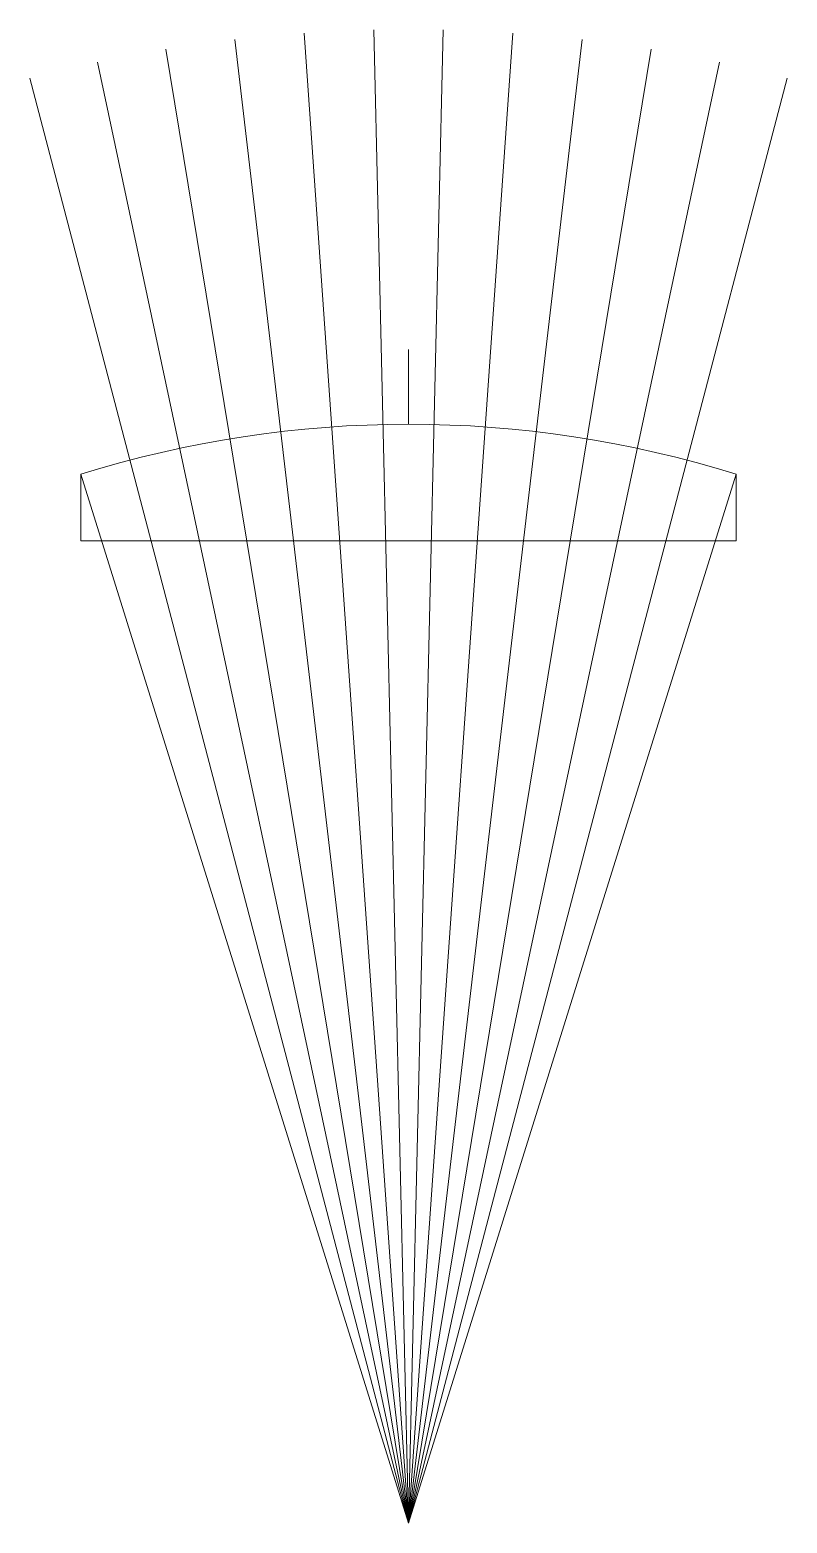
# Model space of a CAD drawing. Header units: centimetres. Extents: x -4 to 97, y -29 to 171.
import ezdxf

# ---------------------------------------------------------------- set-up
doc = ezdxf.new("R2010")
doc.units = ezdxf.units.CM
doc.layers.add('Kraz-zewn', color=7, linetype='CONTINUOUS', lineweight=0)

msp = doc.modelspace()

# ---------------------------------------------------------------- linework, layer by layer
at = {"layer": 'Kraz-zewn'}
for p, q in [((46.25, -28.75), (32.28, 170.76)), ((46.25, -28.75), (41.59, 171.2)), ((46.25, -28.75), (50.91, 171.2)), ((46.25, -28.75), (60.22, 170.76)), ((46.25, -28.75), (13.77, 168.6)), ((46.25, -28.75), (23, 169.89)), ((46.25, -28.75), (69.5, 169.89)), ((46.25, -28.75), (78.73, 168.6)), ((46.25, -28.75), (4.61, 166.87)), ((46.25, -28.75), (87.89, 166.87)), ((46.25, -28.75), (-4.46, 164.72)), ((46.25, -28.75), (96.96, 164.72)), ((46.25, 118.39), (46.25, 128.39)), ((2.36, 111.69), (2.36, 102.76)), ((2.36, 111.69), (46.25, -28.75)), ((46.25, -28.75), (90.14, 111.69)), ((90.14, 102.76), (90.14, 111.69)), ((2.36, 102.76), (90.14, 102.76))]:
    msp.add_line(p, q, dxfattribs=at)
msp.add_arc((46.25, -28.75), 147.14, 72.6429, 107.3571, dxfattribs=at)

doc.saveas('drawing.dxf')
